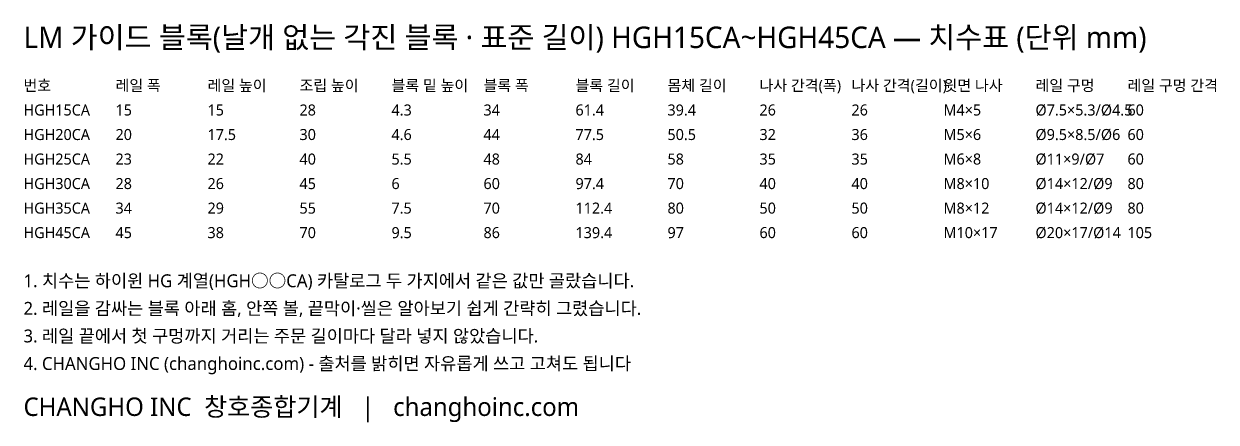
# Model space of a CAD drawing. Header units: millimetres. Extents: x 0 to 746, y -699 to 52.
# Drawn here: x 0.1 to 388.9, y -698.7 to -568.8 of the extents above; entities that cross this region are included whole.
import ezdxf

# ---------------------------------------------------------------- set-up
doc = ezdxf.new("R2010")
doc.units = ezdxf.units.MM
doc.layers.add('문자', color=7, linetype='CONTINUOUS')
doc.styles.add('CH_KOR', font='malgun.ttf')

msp = doc.modelspace()

# ---------------------------------------------------------------- texts
at = {"layer": '문자', "style": 'CH_KOR'}
for s, height, p in [('LM 가이드 블록(날개 없는 각진 블록 · 표준 길이) HGH15CA~HGH45CA — 치수표 (단위 mm)', 7, (0, -576.67)), ('번호', 3.6, (0, -590.67)), ('레일 폭', 3.6, (30, -590.67)), ('레일 높이', 3.6, (60, -590.67)), ('조립 높이', 3.6, (90, -590.67)), ('블록 밑 높이', 3.6, (120, -590.67)), ('블록 폭', 3.6, (150, -590.67)), ('블록 길이', 3.6, (180, -590.67)), ('몸체 길이', 3.6, (210, -590.67)), ('나사 간격(폭)', 3.6, (240, -590.67)), ('나사 간격(길이)', 3.6, (270, -590.67)), ('윗면 나사', 3.6, (300, -590.67)), ('레일 구멍', 3.6, (330, -590.67)), ('레일 구멍 간격', 3.6, (360, -590.67)), ('HGH15CA', 3.6, (0, -598.67)), ('15', 3.6, (30, -598.67)), ('15', 3.6, (60, -598.67)), ('28', 3.6, (90, -598.67)), ('4.3', 3.6, (120, -598.67)), ('34', 3.6, (150, -598.67)), ('61.4', 3.6, (180, -598.67)), ('39.4', 3.6, (210, -598.67)), ('26', 3.6, (240, -598.67)), ('26', 3.6, (270, -598.67)), ('M4×5', 3.6, (300, -598.67)), ('Ø7.5×5.3/Ø4.5', 3.6, (330, -598.67)), ('60', 3.6, (360, -598.67)), ('HGH20CA', 3.6, (0, -606.67)), ('20', 3.6, (30, -606.67)), ('17.5', 3.6, (60, -606.67)), ('30', 3.6, (90, -606.67)), ('4.6', 3.6, (120, -606.67)), ('44', 3.6, (150, -606.67)), ('77.5', 3.6, (180, -606.67)), ('50.5', 3.6, (210, -606.67)), ('32', 3.6, (240, -606.67)), ('36', 3.6, (270, -606.67)), ('M5×6', 3.6, (300, -606.67)), ('Ø9.5×8.5/Ø6', 3.6, (330, -606.67)), ('60', 3.6, (360, -606.67)), ('HGH25CA', 3.6, (0, -614.67)), ('23', 3.6, (30, -614.67)), ('22', 3.6, (60, -614.67)), ('40', 3.6, (90, -614.67)), ('5.5', 3.6, (120, -614.67)), ('48', 3.6, (150, -614.67)), ('84', 3.6, (180, -614.67)), ('58', 3.6, (210, -614.67)), ('35', 3.6, (240, -614.67)), ('35', 3.6, (270, -614.67)), ('M6×8', 3.6, (300, -614.67)), ('Ø11×9/Ø7', 3.6, (330, -614.67)), ('60', 3.6, (360, -614.67)), ('HGH30CA', 3.6, (0, -622.67)), ('28', 3.6, (30, -622.67)), ('26', 3.6, (60, -622.67)), ('45', 3.6, (90, -622.67)), ('6', 3.6, (120, -622.67)), ('60', 3.6, (150, -622.67)), ('97.4', 3.6, (180, -622.67)), ('70', 3.6, (210, -622.67)), ('40', 3.6, (240, -622.67)), ('40', 3.6, (270, -622.67)), ('M8×10', 3.6, (300, -622.67)), ('Ø14×12/Ø9', 3.6, (330, -622.67)), ('80', 3.6, (360, -622.67)), ('HGH35CA', 3.6, (0, -630.67)), ('34', 3.6, (30, -630.67)), ('29', 3.6, (60, -630.67)), ('55', 3.6, (90, -630.67)), ('7.5', 3.6, (120, -630.67)), ('70', 3.6, (150, -630.67)), ('112.4', 3.6, (180, -630.67)), ('80', 3.6, (210, -630.67)), ('50', 3.6, (240, -630.67)), ('50', 3.6, (270, -630.67)), ('M8×12', 3.6, (300, -630.67)), ('Ø14×12/Ø9', 3.6, (330, -630.67)), ('80', 3.6, (360, -630.67)), ('HGH45CA', 3.6, (0, -638.67)), ('45', 3.6, (30, -638.67)), ('38', 3.6, (60, -638.67)), ('70', 3.6, (90, -638.67)), ('9.5', 3.6, (120, -638.67)), ('86', 3.6, (150, -638.67)), ('139.4', 3.6, (180, -638.67)), ('97', 3.6, (210, -638.67)), ('60', 3.6, (240, -638.67)), ('60', 3.6, (270, -638.67)), ('M10×17', 3.6, (300, -638.67)), ('Ø20×17/Ø14', 3.6, (330, -638.67)), ('105', 3.6, (360, -638.67)), ('1. 치수는 하이윈 HG 계열(HGH○○CA) 카탈로그 두 가지에서 같은 값만 골랐습니다.', 4.2, (0, -654.67)), ('2. 레일을 감싸는 블록 아래 홈, 안쪽 볼, 끝막이·씰은 알아보기 쉽게 간략히 그렸습니다.', 4.2, (0, -663.67)), ('3. 레일 끝에서 첫 구멍까지 거리는 주문 길이마다 달라 넣지 않았습니다.', 4.2, (0, -672.67)), ('4. CHANGHO INC (changhoinc.com) - 출처를 밝히면 자유롭게 쓰고 고쳐도 됩니다', 4.2, (0, -681.67)), ('CHANGHO INC  창호종합기계   |   changhoinc.com', 6, (0, -696.67))]:
    msp.add_text(s, height=height, dxfattribs=at).set_placement(p)

doc.saveas('drawing.dxf')
